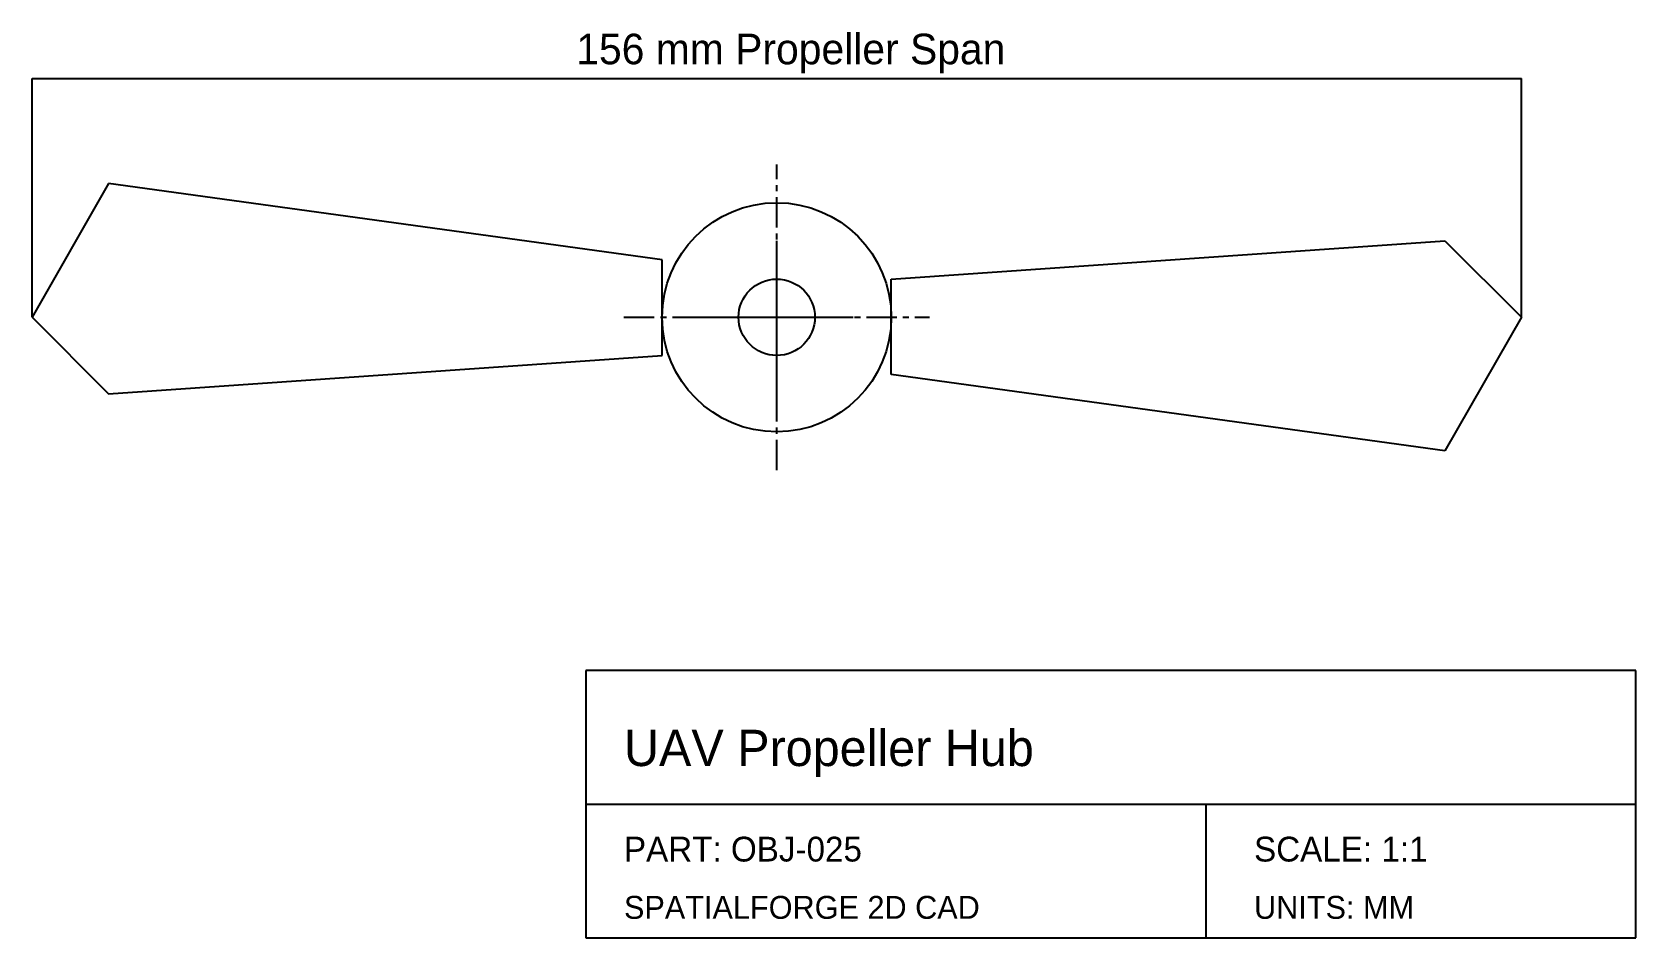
# Model space of a CAD drawing. Header units: millimetres. Extents: x 12 to 180, y -15 to 80.
import ezdxf

# ---------------------------------------------------------------- set-up
doc = ezdxf.new("R2010")
doc.units = ezdxf.units.MM
doc.linetypes.add('CENTER', pattern=[5.08, 3.175, -0.635, 0.635, -0.635])
for name, color, linetype in [('CENTER', 1, 'CENTER'), ('DIM', 3, 'CONTINUOUS'), ('TITLE', 5, 'CONTINUOUS'), ('VISIBLE', 7, 'CONTINUOUS')]:
    doc.layers.add(name, color=color, linetype=linetype)

msp = doc.modelspace()

# ---------------------------------------------------------------- linework, layer by layer
at = {"layer": 'CENTER', "linetype": 'CENTER'}
for p, q in [((90, 34), (90, 66)), ((90, 42), (90, 58)), ((74, 50), (106, 50)), ((82, 50), (98, 50))]:
    msp.add_line(p, q, dxfattribs=at)
at = {"layer": 'DIM'}
for p, q in [((12, 50), (12, 75)), ((12, 75), (168, 75)), ((168, 50), (168, 75))]:
    msp.add_line(p, q, dxfattribs=at)
at = {"layer": 'TITLE', "linetype": 'CONTINUOUS'}
for p, q in [((180, 13), (70, 13)), ((70, 13), (70, -15)), ((180, -15), (180, 13)), ((70, -15), (180, -15))]:
    msp.add_line(p, q, dxfattribs=at)
at = {"layer": 'TITLE'}
for p, q in [((70, -1), (180, -1)), ((135, -15), (135, -1))]:
    msp.add_line(p, q, dxfattribs=at)
at = {"layer": 'VISIBLE', "linetype": 'CONTINUOUS'}
for p, q in [((20, 64), (12, 50)), ((78, 56), (20, 64)), ((102, 54), (160, 58)), ((160, 58), (168, 50)), ((78, 46), (78, 56)), ((102, 44), (102, 54)), ((12, 50), (20, 42)), ((168, 50), (160, 36)), ((20, 42), (78, 46)), ((160, 36), (102, 44))]:
    msp.add_line(p, q, dxfattribs=at)
at = {"layer": 'VISIBLE'}
for radius in [12, 4]:
    msp.add_circle((90, 50), radius, dxfattribs=at)

# ---------------------------------------------------------------- texts
at = {"layer": 'DIM'}
msp.add_text('156 mm Propeller Span', height=3.2, dxfattribs=at).set_placement((69, 76.5))
at = {"layer": 'TITLE'}
for s, height, p in [('UAV Propeller Hub', 3.8, (74, 3)), ('PART: OBJ-025', 2.6, (74, -7)), ('SCALE: 1:1', 2.6, (140, -7)), ('SPATIALFORGE 2D CAD', 2.4, (74, -13)), ('UNITS: MM', 2.4, (140, -13))]:
    msp.add_text(s, height=height, dxfattribs=at).set_placement(p)

doc.saveas('drawing.dxf')
